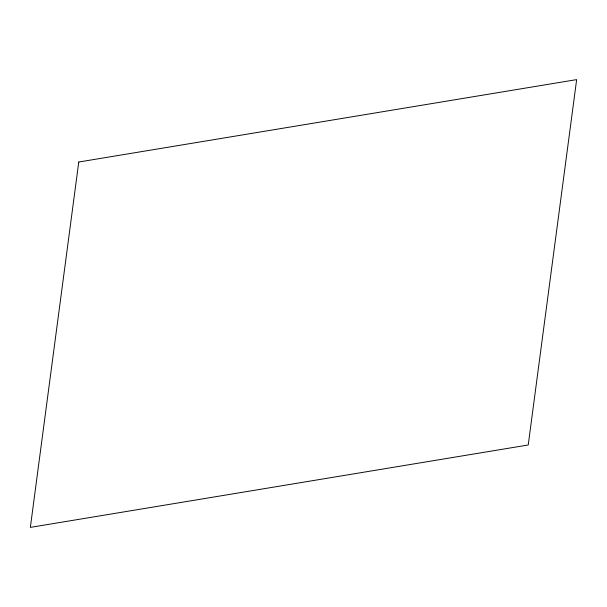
<?xml version="1.0" encoding="UTF-8"?>
<svg xmlns="http://www.w3.org/2000/svg" width="607" height="607" viewBox="0 0 607 607"><rect width="100%" height="100%" fill="white"/><g stroke="black" fill="none" stroke-linecap="round" stroke-linejoin="round"><path stroke-width="0.91" d="M78.766 162.016L30.35 527.384L528.234 444.984L576.65 79.616L78.766 162.016"/></g></svg>
